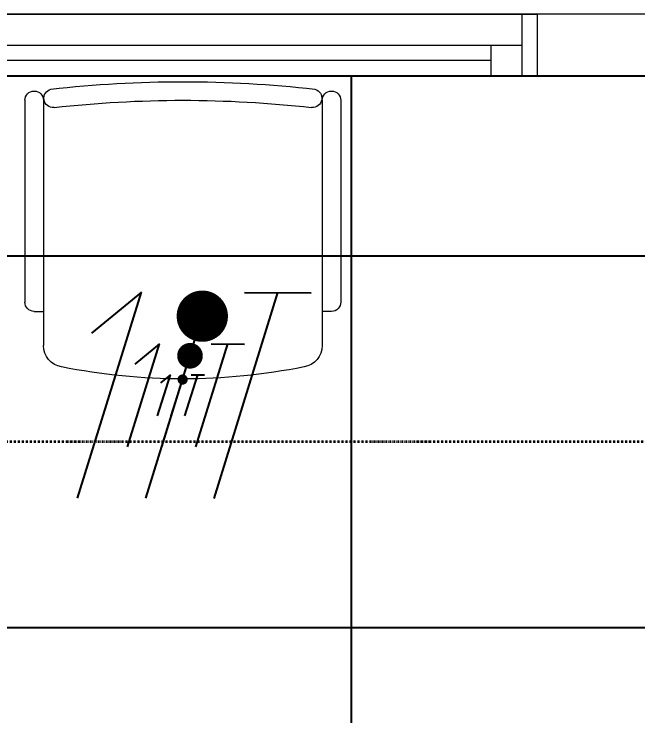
# Model space of a CAD drawing. Extents: x -12260 to 57327, y -29287 to 19916.
# Drawn here: x 40431 to 41439, y -3843 to -2710 of the extents above; entities that cross this region are included whole.
import ezdxf
from ezdxf import colors
from ezdxf.entities.mleader import LeaderData, LeaderLine
from ezdxf.math import Vec2, Vec3

# ---------------------------------------------------------------- set-up
doc = ezdxf.new("R2010")
doc.units = 0
doc.header["$LTSCALE"] = 0.25
doc.linetypes.add('DASHDOT', pattern=[25.4, 12.7, -6.35, 0, -6.35])
for name, color, linetype, lineweight in [('01-First Floor$0$Aluminum', 251, 'Continuous', 5), ('01-First Floor$0$LOADING', 253, 'Continuous', 5), ('01-First Floor$0$Walls', 251, 'Continuous', 5), ('E-LITE-CLNG-CNDT', 6, 'DASHDOT', 35), ('E-LITE-TEXT', 6, 'Continuous', 25), ('E-POWR-WIRE', 6, 'Continuous', 25), ('E-POWR-WIRE @ 100', 6, 'Continuous', 25), ('E-POWR-WIRE @ 20', 6, 'Continuous', 25), ('E-POWR-WIRE @ 50', 6, 'Continuous', 25)]:
    doc.layers.add(name, color=color, linetype=linetype, lineweight=lineweight)
doc.layers.add('01-First Floor$0$FALSE CEILING', color=251, linetype='Continuous')
doc.styles.add('DC_Elc_Romans', font='elc_romans.shx', dxfattribs={"width": 0.7})

# ---------------------------------------------------------------- blocks, each defined once
blk = doc.blocks.new('01-First Floor$0$GF21016-P')
at = {"layer": '01-First Floor$0$LOADING', "extrusion": (-1.24384e-09, -1.20261e-09, -1)}
for p, q in [((0.0128, 0.0179), (0.0128, 0.4136)), ((0.4628, 0.0179), (0.4628, 0.4136)), ((-0.0022, 0.3585), (0.0128, 0.3585)), ((0.4778, 0.3585), (0.4628, 0.3585)), ((-0.0172, 0.0179), (-0.0172, 0.3435)), ((0.4928, 0.0179), (0.4928, 0.3435)), ((0.4778, 0.0029), (0.4778, 0.0029))]:
    blk.add_line(p, q, dxfattribs=at)
for centre, radius, start, end in [((-0.2378, -0.5362), 1.0036, 78.7568, 101.2432), ((-0.0478, 0.4136), 0.035, 0, 80.6557), ((-0.4278, 0.4136), 0.035, 99.3443, 180), ((0.0022, 0.3435), 0.015, 0, 90), ((-0.4778, 0.3435), 0.015, 90, 180), ((-0.0284, 0.0145), 0.015, 284.3864, 95.5209), ((-0.2378, 1.8928), 1.8749, 263.6341, 276.3659), ((-0.4471, 0.0145), 0.015, 84.4791, 255.6136), ((0.0022, 0.0179), 0.015, 270, 0), ((0.0022, 0.0179), 0.015, 180, 270), ((-0.4778, 0.0179), 0.015, 270, 0), ((-0.4778, 0.0179), 0.015, 180, 270), ((-0.2378, 1.8734), 1.8855, 263.5119, 276.4881)]:
    blk.add_arc(centre, radius, start, end, dxfattribs=at)
blk = doc.blocks.new('01-First Floor$0$A$C37be4daf')
at = {"layer": '01-First Floor$0$Aluminum'}
for p, q in [((1416, 598.2), (216, 598.2)), ((241, 498.2), (241, 598.2)), ((291, 548.2), (291, 598.2)), ((1341, 548.2), (1341, 598.2)), ((1391, 498.2), (1391, 598.2)), ((291, 573.2), (1341, 573.2)), ((1391, 548.2), (241, 548.2)), ((1416, 498.2), (216, 498.2))]:
    blk.add_line(p, q, dxfattribs=at)
at = {"layer": '01-First Floor$0$Walls'}
for p, q in [((216, 498.2), (216, 598.2)), ((1416, 498.2), (1416, 598.2))]:
    blk.add_line(p, q, dxfattribs=at)
blk = doc.blocks.new('01-First Floor')
at = {"layer": '01-First Floor$0$FALSE CEILING', "linetype": 'Continuous'}
for p, q in [((40976, -6100), (40976, -2810)), ((38576, -3100), (42776, -3100)), ((38576, -3700), (42776, -3700))]:
    blk.add_line(p, q, dxfattribs=at)
at = {"layer": '01-First Floor$0$FALSE CEILING'}
blk.add_lwpolyline([(38576, -6100), (42776, -6100), (42776, -2810), (38576, -2810)], close=True, dxfattribs=at)
at = {"layer": '01-First Floor$0$Walls'}
for p, q in [((42876, -2710), (34876, -2710)), ((38576, -2810), (42776, -2810))]:
    blk.add_line(p, q, dxfattribs=at)
at = {"rotation": 180}
blk.add_blockref('01-First Floor$0$A$C37be4daf', (41492, -2211.8), dxfattribs=at)
at = {"layer": '01-First Floor$0$LOADING', "extrusion": (2.67577e-11, -8.17196e-07, -1), "xscale": -1000, "yscale": 999.9999999999999, "zscale": 999.9999999999999, "rotation": 180.0000251128832}
blk.add_blockref('01-First Floor$0$GF21016-P', (-40941.8, -2831.3, 0.1), dxfattribs=at)
blk = doc.blocks.new('DC_Arrow-ArrowEllipse')
at = {"color": 0}
blk.add_ellipse((0, 0), major_axis=(0.4, 0), ratio=0.4, dxfattribs=at)
at = {"color": 0, "ltscale": 0.5}
blk.add_solid([(-1.4, 0.1667), (-0.4, 0), (-1.4, -0.1667)], dxfattribs=at)
blk = doc.blocks.new('*U40')
for p, q in [((-1.617, -1.658), (-0.587, 1.663)), ((-0.587, 1.663), (-1.389, 1.004)), ((-0.515, -1.66), (0.515, 1.66)), ((0.587, -1.663), (1.617, 1.658)), ((1.078, 1.659), (2.157, 1.657))]:
    blk.add_line(p, q)
at = {"const_width": 0.414}
blk.add_lwpolyline([(0.19, 1.278, 1), (0.604, 1.277, 1)], format="xyb", close=True, dxfattribs=at)
blk = doc.blocks.new('*U740')
at = {"layer": 'E-POWR-WIRE @ 100', "xscale": 100, "yscale": 100, "zscale": 100}
blk.add_blockref('*U40', (40695.7, -3325.3, -0.1), dxfattribs=at)
at = {"layer": 'E-POWR-WIRE @ 20', "xscale": 20, "yscale": 20, "zscale": 20}
blk.add_blockref('*U40', (40695.7, -3325.3, -0.1), dxfattribs=at)
at = {"layer": 'E-POWR-WIRE @ 50', "xscale": 50, "yscale": 50, "zscale": 50}
blk.add_blockref('*U40', (40695.7, -3325.3, -0.1), dxfattribs=at)

msp = doc.modelspace()

# ---------------------------------------------------------------- linework, layer by layer
at = {"layer": 'E-LITE-CLNG-CNDT'}
msp.add_lwpolyline([(41575.9, -3400.1), (39775.9, -3400.1)], dxfattribs=at)

# ---------------------------------------------------------------- block references
msp.add_blockref('01-First Floor', (0, 0), dxfattribs=at)
at = {"layer": 'E-POWR-WIRE'}
msp.add_blockref('*U740', (0, 0), dxfattribs=at)

# ---------------------------------------------------------------- leaders
at = {"layer": 'E-LITE-TEXT'}
ml = msp.add_multileader_mtext('Standard', dxfattribs=at)
ml.set_content('TO LP-F1/L19', color=256, style='DC_Elc_Romans')
ml.set_leader_properties(color=45)
ml.set_arrow_properties(name='DC_Arrow-ArrowEllipse')
ml.build(insert=Vec2(0, 0))
ml.multileader.update_dxf_attribs({"dogleg_length": 2, "arrow_head_size": 200, "scale": 100})
ctx = ml.context
ctx.base_point, ctx.scale, ctx.char_height, ctx.arrow_head_size, ctx.landing_gap_size, ctx.plane_origin = Vec3(38871.1, -2496.9, 0), 100, 200, 200, 200, Vec3(33494.8, -420.4, 0)
ctx.text_align_type = 2
notes = []
notes.append((ctx, [(1, (1, 1, 0), (40971.1, -2496.9, 0), (-1, 0), 200, [(0, [(41875.9, -2577.5, 0)], 0, [])])]))
ctx.mtext.insert, ctx.mtext.alignment, ctx.mtext.flow_direction = Vec3(40571.1, -2363.5, 0), 3, 5
for ctx, leaders in notes:
    for number, flags, end, landing, length, lines in leaders:
        leader = LeaderData()
        leader.index, (leader.has_last_leader_line, leader.has_dogleg_vector, leader.attachment_direction) = number, flags
        leader.last_leader_point, leader.dogleg_vector, leader.dogleg_length = Vec3(end), Vec3(landing), length
        for number, points, colour, breaks in lines:
            line = LeaderLine()
            line.index, line.vertices, line.color, line.breaks = number, Vec3.list(points), colors.encode_raw_color(colour), breaks
            leader.lines.append(line)
        ctx.leaders.append(leader)

doc.saveas('drawing.dxf')
